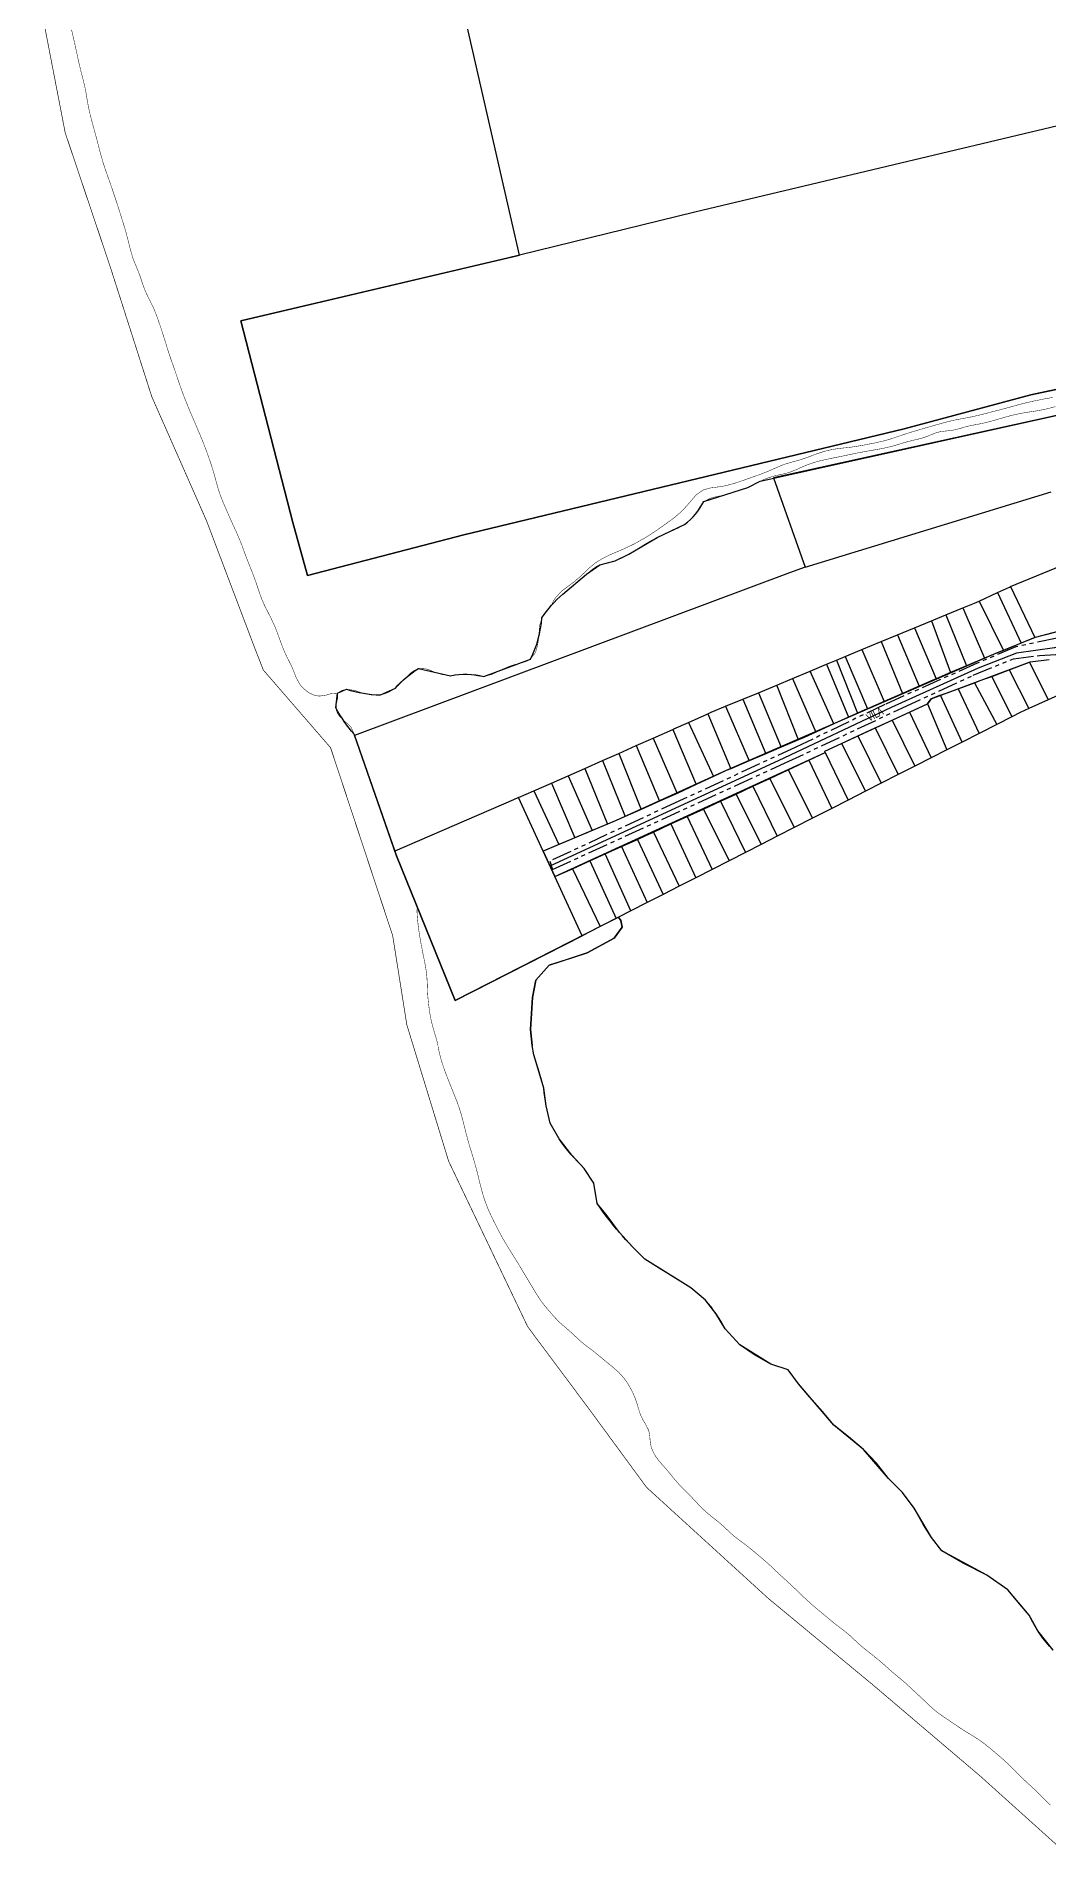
# Model space of a CAD drawing. Extents: x 199219 to 200475, y 4837288 to 4839440.
# Drawn here: x 199276 to 199655, y 4837292 to 4837972 of the extents above; entities that cross this region are included whole.
import ezdxf

# ---------------------------------------------------------------- set-up
doc = ezdxf.new("R2010")
doc.units = 0
doc.header["$LTSCALE"] = 3
doc.header["$MEASUREMENT"] = 0
doc.linetypes.add('PHANTOMX2', pattern=[5, 2.5, -0.5, 0.5, -0.5, 0.5, -0.5])
for name, color, linetype in [('CD_MALHA_LOTES', 40, 'CONTINUOUS'), ('HD-CANAIS', 7, 'CONTINUOUS'), ('HD-CURSO-PERENE', 170, 'CONTINUOUS'), ('LM-LIM-SETOR-FISCAL', 7, 'CONTINUOUS'), ('RU-QUADRAS', 210, 'CONTINUOUS'), ('SV-EIXO-RUA-N-PAV', 6, 'CONTINUOUS'), ('SV-RUA-NAO-PAV-S-GUIA-C-GUIA', 7, 'PHANTOMX2'), ('SV-TXT-RUA-PAV-S-GUIA-C-GUIA', 7, 'CONTINUOUS')]:
    doc.layers.add(name, color=color, linetype=linetype)
doc.styles.add('ARIAL', font='ARIAL.TTF')
doc.linetypes.add('Limite', pattern='A,20,-3,[130,ltypeshp.shx,S=6.35,R=0,X=0,Y=0],-3,20', length=46)

msp = doc.modelspace()

# ---------------------------------------------------------------- linework, layer by layer
at = {"layer": 'CD_MALHA_LOTES', "linetype": 'Continuous'}
for p, q in [((199456.76, 4837890.32), (199436.9, 4837977.17)), ((199661.32, 4837939.45), (199522.58, 4837906.41)), ((199522.58, 4837906.41), (199456.76, 4837890.32)), ((199456.76, 4837890.32), (199452.72, 4837889.35)), ((199452.72, 4837889.35), (199352.27, 4837865.68)), ((199352.27, 4837865.68), (199371.76, 4837790.11)), ((199648.58, 4837837.9), (199783.71, 4837866.87)), ((199751.36, 4837851.01), (199649.71, 4837828.32)), ((199601.05, 4837825.17), (199648.58, 4837837.9)), ((199435.95, 4837785.51), (199601.05, 4837825.17)), ((199649.71, 4837828.32), (199562.3, 4837809.07)), ((199562.3, 4837809.07), (199552.04, 4837806.87)), ((199552.04, 4837806.87), (199563.96, 4837773.38)), ((199563.96, 4837773.38), (199656.18, 4837801.63)), ((199371.76, 4837790.11), (199377.32, 4837770.17)), ((199377.32, 4837770.17), (199435.95, 4837785.51)), ((199640.95, 4837766.06), (199662.61, 4837774.9)), ((199558.07, 4837771.21), (199394.95, 4837710.23)), ((199563.96, 4837773.38), (199558.07, 4837771.21)), ((199629.21, 4837760.64), (199636.1, 4837763.83)), ((199636.1, 4837763.83), (199640.51, 4837765.88)), ((199636.1, 4837763.83), (199645, 4837744.86)), ((199640.51, 4837765.88), (199640.95, 4837766.06)), ((199640.95, 4837766.06), (199650.09, 4837746.96)), ((199612.2, 4837753.62), (199616.64, 4837755.43)), ((199616.64, 4837755.43), (199623.07, 4837758.04)), ((199616.64, 4837755.43), (199624.48, 4837736.32)), ((199623.07, 4837758.04), (199627.49, 4837759.84)), ((199623.07, 4837758.04), (199631.24, 4837739.16)), ((199627.49, 4837759.84), (199629.21, 4837760.64)), ((199629.21, 4837760.64), (199638.26, 4837742.09)), ((199592.42, 4837745.4), (199598.52, 4837747.93)), ((199598.52, 4837747.93), (199604.94, 4837750.6)), ((199598.52, 4837747.93), (199606.74, 4837728.77)), ((199604.94, 4837750.6), (199611.33, 4837753.26)), ((199604.94, 4837750.6), (199613.02, 4837731.49)), ((199611.33, 4837753.26), (199612.2, 4837753.62)), ((199611.33, 4837753.26), (199618.46, 4837733.79)), ((199659.25, 4837749.29), (199650.24, 4837747.02)), ((199578.9, 4837739.78), (199585.23, 4837742.41)), ((199585.23, 4837742.41), (199592.42, 4837745.4)), ((199585.23, 4837742.41), (199593.52, 4837722.99)), ((199592.42, 4837745.4), (199600.45, 4837726.02)), ((199635.13, 4837740.8), (199631.24, 4837739.16)), ((199638.26, 4837742.09), (199635.13, 4837740.8)), ((199645, 4837744.86), (199638.26, 4837742.09)), ((199650.09, 4837746.96), (199645, 4837744.86)), ((199650.24, 4837747.02), (199650.09, 4837746.96)), ((199559.16, 4837731.58), (199565.77, 4837734.32)), ((199565.77, 4837734.32), (199571.99, 4837736.91)), ((199574.75, 4837714.57), (199565.77, 4837734.32)), ((199571.99, 4837736.91), (199575.75, 4837738.47)), ((199571.99, 4837736.91), (199580.2, 4837717.06)), ((199575.75, 4837738.47), (199578.9, 4837739.78)), ((199575.75, 4837738.47), (199583.58, 4837718.6)), ((199578.9, 4837739.78), (199587.27, 4837720.27)), ((199618.46, 4837733.79), (199613.02, 4837731.49)), ((199624.48, 4837736.32), (199618.46, 4837733.79)), ((199631.24, 4837739.16), (199624.48, 4837736.32)), ((199633.9, 4837732.4), (199640.49, 4837734.87)), ((199640.49, 4837734.87), (199648.11, 4837737.72)), ((199640.49, 4837734.87), (199647.84, 4837720.32)), ((199648.11, 4837737.72), (199648.28, 4837737.78)), ((199648.11, 4837737.72), (199655.09, 4837723.61)), ((199648.28, 4837737.78), (199655.48, 4837738.73)), ((199546.41, 4837726.27), (199553.26, 4837729.12)), ((199553.26, 4837729.12), (199559.16, 4837731.58)), ((199561.5, 4837708.6), (199553.26, 4837729.12)), ((199559.16, 4837731.58), (199567.95, 4837711.47)), ((199606.74, 4837728.77), (199600.45, 4837726.02)), ((199611.82, 4837730.99), (199606.74, 4837728.77)), ((199613.02, 4837731.49), (199611.82, 4837730.99)), ((199614.74, 4837725.32), (199621.36, 4837727.76)), ((199621.36, 4837727.76), (199627.43, 4837730)), ((199621.36, 4837727.76), (199629.19, 4837711.01)), ((199627.43, 4837730), (199630.63, 4837731.18)), ((199627.43, 4837730), (199635.83, 4837714.39)), ((199630.63, 4837731.18), (199633.9, 4837732.4)), ((199633.9, 4837732.4), (199641.42, 4837717.24)), ((199528.69, 4837718.91), (199534.13, 4837721.17)), ((199534.13, 4837721.17), (199540.56, 4837723.84)), ((199534.13, 4837721.17), (199542.91, 4837700.69)), ((199540.56, 4837723.84), (199546.41, 4837726.27)), ((199540.56, 4837723.84), (199549.18, 4837703.35)), ((199546.41, 4837726.27), (199554.91, 4837705.79)), ((199587.27, 4837720.27), (199586.34, 4837719.86)), ((199593.52, 4837722.99), (199587.27, 4837720.27)), ((199600.45, 4837726.02), (199593.52, 4837722.99)), ((199603.1, 4837719.01), (199609.78, 4837722.1)), ((199611.19, 4837724.01), (199609.78, 4837722.1)), ((199609.78, 4837722.1), (199617.13, 4837704.86)), ((199614.74, 4837725.32), (199611.19, 4837724.01)), ((199622.77, 4837707.73), (199614.74, 4837725.32)), ((199647.84, 4837720.32), (199644.63, 4837718.87)), ((199655.09, 4837723.61), (199647.84, 4837720.32)), ((199661.16, 4837726.36), (199655.09, 4837723.61)), ((199514.72, 4837712.69), (199520.15, 4837715.11)), ((199520.15, 4837715.11), (199527.4, 4837718.33)), ((199520.15, 4837715.11), (199529.53, 4837694.82)), ((199527.4, 4837718.33), (199528.69, 4837718.91)), ((199527.4, 4837718.33), (199536.03, 4837697.76)), ((199574.75, 4837714.57), (199567.95, 4837711.47)), ((199580.2, 4837717.06), (199574.75, 4837714.57)), ((199583.58, 4837718.6), (199580.2, 4837717.06)), ((199586.34, 4837719.86), (199583.58, 4837718.6)), ((199590.17, 4837713.04), (199596.6, 4837716.01)), ((199596.6, 4837716.01), (199603.1, 4837719.01)), ((199596.6, 4837716.01), (199605.04, 4837698.7)), ((199603.1, 4837719.01), (199611.24, 4837701.86)), ((199635.83, 4837714.39), (199629.19, 4837711.01)), ((199641.42, 4837717.24), (199635.83, 4837714.39)), ((199644.63, 4837718.87), (199641.42, 4837717.24)), ((199394.95, 4837710.23), (199410.1, 4837666.89)), ((199500.54, 4837706.41), (199506.93, 4837709.24)), ((199506.93, 4837709.24), (199514.32, 4837712.51)), ((199506.93, 4837709.24), (199515.9, 4837688.52)), ((199514.32, 4837712.51), (199514.72, 4837712.69)), ((199514.32, 4837712.51), (199523.03, 4837691.82)), ((199561.5, 4837708.6), (199554.91, 4837705.79)), ((199563.6, 4837709.49), (199561.5, 4837708.6)), ((199567.95, 4837711.47), (199563.6, 4837709.49)), ((199571.26, 4837704.3), (199577.57, 4837707.22)), ((199577.57, 4837707.22), (199583.69, 4837710.04)), ((199577.57, 4837707.22), (199586.61, 4837689.31)), ((199583.69, 4837710.04), (199590.17, 4837713.04)), ((199583.69, 4837710.04), (199592.49, 4837692.31)), ((199590.17, 4837713.04), (199598.84, 4837695.54)), ((199622.77, 4837707.73), (199617.13, 4837704.86)), ((199629.19, 4837711.01), (199622.77, 4837707.73)), ((199481.3, 4837697.9), (199487.96, 4837700.85)), ((199487.96, 4837700.85), (199494.02, 4837703.53)), ((199487.96, 4837700.85), (199496.41, 4837679.84)), ((199494.02, 4837703.53), (199500.54, 4837706.41)), ((199494.02, 4837703.53), (199502.44, 4837682.51)), ((199500.54, 4837706.41), (199509.31, 4837685.55)), ((199542.91, 4837700.69), (199536.03, 4837697.76)), ((199549.18, 4837703.35), (199542.91, 4837700.69)), ((199554.91, 4837705.79), (199549.18, 4837703.35)), ((199557.54, 4837697.32), (199565.29, 4837700.94)), ((199565.29, 4837700.94), (199571.48, 4837703.83)), ((199565.29, 4837700.94), (199573.97, 4837682.87)), ((199571.48, 4837703.83), (199571.26, 4837704.3)), ((199571.48, 4837703.83), (199580.04, 4837685.96)), ((199611.24, 4837701.86), (199605.04, 4837698.7)), ((199617.13, 4837704.86), (199611.24, 4837701.86)), ((199468.83, 4837692.39), (199475.08, 4837695.15)), ((199475.08, 4837695.15), (199481.3, 4837697.9)), ((199475.08, 4837695.15), (199484.05, 4837674.57)), ((199481.3, 4837697.9), (199489.87, 4837677.02)), ((199529.53, 4837694.82), (199523.03, 4837691.82)), ((199534.34, 4837697.04), (199529.53, 4837694.82)), ((199536.03, 4837697.76), (199534.34, 4837697.04)), ((199544.35, 4837691.16), (199550.72, 4837694.13)), ((199550.72, 4837694.13), (199557.54, 4837697.32)), ((199550.72, 4837694.13), (199559.87, 4837675.69)), ((199557.54, 4837697.32), (199566.7, 4837679.17)), ((199598.84, 4837695.54), (199592.49, 4837692.31)), ((199605.04, 4837698.7), (199598.84, 4837695.54)), ((199456.47, 4837686.91), (199454.63, 4837686.1)), ((199456.47, 4837686.91), (199462.23, 4837689.46)), ((199465.7, 4837666.87), (199456.47, 4837686.91)), ((199462.23, 4837689.46), (199468.83, 4837692.39)), ((199462.23, 4837689.46), (199471.56, 4837669.33)), ((199468.83, 4837692.39), (199477.58, 4837671.85)), ((199513.1, 4837687.23), (199509.31, 4837685.55)), ((199515.9, 4837688.52), (199513.1, 4837687.23)), ((199523.03, 4837691.82), (199515.9, 4837688.52)), ((199532.23, 4837685.58), (199538.09, 4837688.26)), ((199538.09, 4837688.26), (199541.18, 4837689.68)), ((199538.09, 4837688.26), (199547.46, 4837669.36)), ((199541.18, 4837689.68), (199544.35, 4837691.16)), ((199544.35, 4837691.16), (199553.49, 4837672.44)), ((199586.61, 4837689.31), (199580.04, 4837685.96)), ((199592.49, 4837692.31), (199586.61, 4837689.31)), ((199454.63, 4837686.1), (199410.1, 4837666.89)), ((199496.41, 4837679.84), (199493.09, 4837678.37)), ((199502.44, 4837682.51), (199496.41, 4837679.84)), ((199509.31, 4837685.55), (199502.44, 4837682.51)), ((199513.61, 4837677.04), (199519.7, 4837679.83)), ((199519.7, 4837679.83), (199525.8, 4837682.63)), ((199519.7, 4837679.83), (199529.09, 4837660.01)), ((199525.8, 4837682.63), (199532.23, 4837685.58)), ((199525.8, 4837682.63), (199535.42, 4837663.23)), ((199532.23, 4837685.58), (199541.61, 4837666.39)), ((199573.97, 4837682.87), (199566.7, 4837679.17)), ((199580.04, 4837685.96), (199573.97, 4837682.87)), ((199484.05, 4837674.57), (199477.58, 4837671.85)), ((199489.87, 4837677.02), (199484.05, 4837674.57)), ((199493.09, 4837678.37), (199489.87, 4837677.02)), ((199501.03, 4837671.28), (199504.18, 4837672.71)), ((199504.18, 4837672.71), (199507.05, 4837674.03)), ((199507.05, 4837674.03), (199513.61, 4837677.04)), ((199507.05, 4837674.03), (199516.73, 4837653.71)), ((199513.61, 4837677.04), (199522.96, 4837656.89)), ((199559.87, 4837675.69), (199553.49, 4837672.44)), ((199566.7, 4837679.17), (199559.87, 4837675.69)), ((199410.1, 4837666.89), (199410.71, 4837665.16)), ((199471.56, 4837669.33), (199465.7, 4837666.87)), ((199470.1, 4837657.31), (199465.7, 4837666.87)), ((199477.58, 4837671.85), (199471.56, 4837669.33)), ((199483.16, 4837663.21), (199488.92, 4837665.81)), ((199488.92, 4837665.81), (199495.01, 4837668.57)), ((199498.51, 4837644.43), (199488.92, 4837665.81)), ((199495.01, 4837668.57), (199501.03, 4837671.28)), ((199495.01, 4837668.57), (199504.68, 4837647.57)), ((199501.03, 4837671.28), (199510.66, 4837650.62)), ((199541.61, 4837666.39), (199535.42, 4837663.23)), ((199547.46, 4837669.36), (199541.61, 4837666.39)), ((199553.49, 4837672.44), (199547.46, 4837669.36)), ((199410.71, 4837665.16), (199432.72, 4837610.91)), ((199470.1, 4837657.31), (199476.65, 4837660.27)), ((199476.65, 4837660.27), (199483.16, 4837663.21)), ((199476.65, 4837660.27), (199487.01, 4837638.57)), ((199483.16, 4837663.21), (199493.07, 4837641.66)), ((199529.09, 4837660.01), (199522.96, 4837656.89)), ((199535.42, 4837663.23), (199529.09, 4837660.01)), ((199480.29, 4837635.15), (199470.1, 4837657.31)), ((199516.73, 4837653.71), (199510.66, 4837650.62)), ((199522.96, 4837656.89), (199516.73, 4837653.71)), ((199504.68, 4837647.57), (199498.51, 4837644.43)), ((199510.66, 4837650.62), (199504.68, 4837647.57)), ((199487.01, 4837638.57), (199480.29, 4837635.15)), ((199493.07, 4837641.66), (199487.01, 4837638.57)), ((199493.92, 4837642.09), (199493.07, 4837641.66)), ((199498.51, 4837644.43), (199493.92, 4837642.09)), ((199493.92, 4837642.09), (199494.87, 4837640.83)), ((199494.87, 4837640.83), (199495.38, 4837638.3)), ((199432.72, 4837610.91), (199480.29, 4837635.15)), ((199492.34, 4837634.24), (199482.19, 4837628.67)), ((199495.38, 4837638.3), (199492.34, 4837634.24)), ((199474.33, 4837626.13), (199467.99, 4837624.11)), ((199482.19, 4837628.67), (199474.33, 4837626.13)), ((199462.92, 4837618.53), (199461.65, 4837611.94)), ((199467.99, 4837624.11), (199462.92, 4837618.53)), ((199461.65, 4837611.94), (199460.89, 4837600.03)), ((199460.89, 4837600.03), (199461.57, 4837593.93))]:
    msp.add_line(p, q, dxfattribs=at)
msp.add_lwpolyline([(199656.91, 4837367.26), (199651.2, 4837374.48), (199647.97, 4837380.39), (199644.3, 4837384.59), (199639.99, 4837389.87), (199632.1, 4837395.34), (199623.25, 4837399.93), (199615.2, 4837404.56), (199611.32, 4837409.45), (199608.34, 4837414.32), (199604.81, 4837420.54), (199600.44, 4837426.33), (199595.2, 4837431.65), (199590.66, 4837437.32), (199585.88, 4837442.5), (199580.17, 4837447.24), (199574.71, 4837451.62), (199570.39, 4837456.73), (199565.63, 4837462.23), (199561.4, 4837467.16), (199557.6, 4837472.34), (199551.02, 4837474.5), (199544.93, 4837478.06), (199539.41, 4837481.8), (199533.9, 4837487.78), (199530.46, 4837493.45), (199526.58, 4837498.44), (199521.11, 4837503.12), (199515.1, 4837506.83), (199509.23, 4837510.55), (199503.83, 4837513.91), (199499.16, 4837518.53), (199494.32, 4837523.89), (199489.65, 4837530.11), (199485.9, 4837534.72), (199484.72, 4837542.38), (199481.07, 4837547.91), (199476.39, 4837552.86), (199471.7, 4837558.93), (199468.37, 4837564.9), (199466.86, 4837571.3), (199465.91, 4837578.03), (199464.25, 4837584.02), (199462.19, 4837590.5), (199461.57, 4837593.93)], dxfattribs=at)
at = {"layer": 'HD-CANAIS', "const_width": 0.18}
for points in [[(199468.765527, 4837758.944992), (199469.37319, 4837760.348836), (199470.157087, 4837761.627927), (199472.023523, 4837763.76052), (199473.151808, 4837764.755297), (199475.33179, 4837766.391179), (199477.252052, 4837767.786875), (199479.533258, 4837769.733431), (199481.037459, 4837771.167629), (199482.119786, 4837772.214742), (199483.218222, 4837773.239253), (199485.193499, 4837774.865879), (199487.722161, 4837776.46399), (199489.056683, 4837777.160321), (199490.419535, 4837777.808251), (199492.806542, 4837778.859268), (199494.187507, 4837779.448634), (199496.933382, 4837780.647088), (199499.430882, 4837781.847538), (199500.759197, 4837782.545205), (199502.072657, 4837783.272487), (199503.942123, 4837784.366231), (199505.22005, 4837785.15281), (199507.076422, 4837786.353816), (199509.545604, 4837788.051043), (199510.77045, 4837788.918524), (199512.849472, 4837790.401257), (199514.066793, 4837791.291319), (199515.25917, 4837792.207568), (199517.35371, 4837794.018944), (199519.398559, 4837796.177833), (199520.380356, 4837797.318773), (199522.265048, 4837799.513099), (199523.333966, 4837800.615333), (199525.707143, 4837802.298498), (199528.56167, 4837803.064964), (199530.081715, 4837803.248155), (199532.835079, 4837803.622911), (199534.306755, 4837803.922071), (199537.071701, 4837804.654997), (199539.918072, 4837805.586), (199541.334222, 4837806.086055), (199542.749266, 4837806.592278), (199544.739559, 4837807.293888), (199546.154849, 4837807.792515), (199548.963665, 4837808.842609), (199551.161567, 4837809.776479), (199552.531655, 4837810.392907), (199553.904938, 4837810.999449), (199556.16135, 4837811.889385), (199559.030953, 4837812.755074), (199560.482041, 4837813.143087), (199561.929105, 4837813.543653), (199564.372563, 4837814.341616), (199567.177943, 4837815.405052), (199568.58538, 4837815.926958), (199570.515349, 4837816.562789), (199571.962544, 4837816.966238), (199573.424651, 4837817.308591), (199574.899221, 4837817.585868), (199576.391064, 4837817.800072), (199577.881547, 4837817.970715), (199579.374227, 4837818.125763), (199580.865203, 4837818.29196), (199582.629458, 4837818.534696), (199585.586238, 4837819.040789), (199587.06133, 4837819.319338), (199589.246171, 4837819.740337), (199590.717794, 4837820.037211), (199593.637761, 4837820.717939), (199595.2757, 4837821.18326), (199598.128853, 4837822.109294), (199599.549438, 4837822.595161), (199600.97115, 4837823.077932), (199603.155738, 4837823.782351), (199604.590955, 4837824.21879), (199607.470355, 4837825.060257), (199609.741552, 4837825.717842), (199612.62318, 4837826.551825), (199615.325397, 4837827.316195), (199616.774251, 4837827.707114), (199618.228445, 4837828.075676), (199620.005648, 4837828.481998), (199622.951447, 4837829.048911), (199624.427748, 4837829.316583), (199626.364856, 4837829.691685), (199629.288587, 4837830.360705), (199630.743578, 4837830.726804), (199632.196645, 4837831.1015), (199634.471341, 4837831.685288), (199635.924928, 4837832.055788), (199638.827711, 4837832.812203), (199640.943822, 4837833.394168), (199642.388017, 4837833.800361), (199643.833326, 4837834.202123), (199645.831113, 4837834.730183), (199648.751517, 4837835.415074), (199650.218894, 4837835.727731), (199651.689231, 4837836.02699), (199653.923999, 4837836.463899), (199656.879819, 4837836.9753)], [(199388.62845, 4837726.099738), (199389.980172, 4837727.037415), (199391.946133, 4837727.549613), (199394.817775, 4837727.161769), (199396.28482, 4837726.705379), (199397.767524, 4837726.210751), (199399.954465, 4837725.619061), (199401.455504, 4837725.377721), (199404.438118, 4837725.410542), (199406.196782, 4837725.82133), (199407.611914, 4837726.374166), (199408.957251, 4837727.086606), (199410.207747, 4837727.928437), (199411.414137, 4837728.931127), (199413.506638, 4837731.057577), (199415.515498, 4837733.205704), (199416.684496, 4837734.255648), (199418.894399, 4837735.398802), (199421.751576, 4837735.191221), (199423.245892, 4837734.684928), (199424.744156, 4837734.094026), (199426.339022, 4837733.503156), (199427.797778, 4837733.061523), (199430.709292, 4837732.638729), (199432.456533, 4837732.752067), (199433.947352, 4837732.96973), (199435.44701, 4837733.171943), (199436.950476, 4837733.238822), (199438.612828, 4837733.053965), (199440.108253, 4837732.748829), (199441.592542, 4837732.459493), (199443.475633, 4837732.339001), (199446.337555, 4837733.064829), (199447.73519, 4837733.7026), (199449.110311, 4837734.39818), (199450.529426, 4837735.099434), (199453.27066, 4837736.265642), (199454.705704, 4837736.738074), (199456.576379, 4837737.215509), (199458.088988, 4837737.595749), (199459.515679, 4837738.076414), (199460.932531, 4837738.872291), (199462.661895, 4837741.110533), (199463.214195, 4837742.539687), (199463.604018, 4837744.094522), (199463.865698, 4837745.714283), (199464.121694, 4837748.504187), (199464.242116, 4837750.052206), (199464.420513, 4837751.542408), (199465.204495, 4837754.314407), (199465.955365, 4837755.639662), (199466.858382, 4837756.838331), (199467.870777, 4837757.989311), (199469.808878, 4837760.051395), (199470.850839, 4837761.133757), (199473.011274, 4837763.184905), (199474.187841, 4837764.158224), (199475.373956, 4837765.079595), (199476.567566, 4837765.993996), (199478.819513, 4837767.837652), (199481.042024, 4837769.84634), (199483.090421, 4837771.699937), (199484.26924, 4837772.662034), (199485.507241, 4837773.512866), (199486.916492, 4837774.235659), (199489.787859, 4837775.040401), (199491.269662, 4837775.346573), (199494.073597, 4837776.204885), (199495.436938, 4837776.834997), (199496.761584, 4837777.552902), (199499.081247, 4837778.955379), (199501.613314, 4837780.560219), (199503.947217, 4837782.006894), (199505.241799, 4837782.767752), (199506.553499, 4837783.497868), (199507.884575, 4837784.189441), (199509.803096, 4837785.091152), (199512.559499, 4837786.275031), (199515.298545, 4837787.484765), (199516.644948, 4837788.150155), (199517.956156, 4837788.879626), (199519.970735, 4837790.244792), (199521.111775, 4837791.225985), (199522.141053, 4837792.330202), (199523.570344, 4837794.489626), (199524.326024, 4837795.832769), (199525.934921, 4837797.905867), (199528.533771, 4837799.220628), (199530.040581, 4837799.608377), (199531.576981, 4837799.93452), (199533.223358, 4837800.313105), (199536.101086, 4837801.093089), (199538.553431, 4837801.838771), (199539.978714, 4837802.31445), (199541.388254, 4837802.839802), (199543.745501, 4837803.896632), (199546.423726, 4837805.248503), (199548.415899, 4837806.159277), (199549.814454, 4837806.70758), (199551.238399, 4837807.186805), (199552.686031, 4837807.590767), (199554.157551, 4837807.925051), (199555.628506, 4837808.235932), (199557.925136, 4837808.828327), (199560.706288, 4837809.930765), (199562.074226, 4837810.557898), (199564.750706, 4837811.698336), (199566.163194, 4837812.208678), (199567.592644, 4837812.666306), (199569.03642, 4837813.074116), (199570.989287, 4837813.549382), (199573.926658, 4837814.160014), (199575.399007, 4837814.450196), (199577.617685, 4837814.903974), (199579.085036, 4837815.21581), (199581.853814, 4837815.802587), (199584.794797, 4837816.389187), (199587.745342, 4837816.933914), (199590.275046, 4837817.370753), (199591.755077, 4837817.62758), (199593.231071, 4837817.901267), (199596.157265, 4837818.551788), (199597.979484, 4837819.06499), (199599.412687, 4837819.508971), (199600.845787, 4837819.954951), (199602.28633, 4837820.374058), (199604.133211, 4837820.833864), (199605.596206, 4837821.169299), (199607.05288, 4837821.528077), (199608.491565, 4837821.95362), (199610.07606, 4837822.544858), (199611.473535, 4837823.11622), (199612.877703, 4837823.65024), (199614.584147, 4837824.131288), (199617.56051, 4837824.480348), (199619.055003, 4837824.643986), (199620.649808, 4837824.965895), (199622.096818, 4837825.363644), (199623.538256, 4837825.791225), (199626.165357, 4837826.44487), (199627.639108, 4837826.726159), (199629.115804, 4837826.993266), (199631.894919, 4837827.584438), (199634.791871, 4837828.366929), (199637.519427, 4837829.168871), (199638.960603, 4837829.58689), (199641.856505, 4837830.355734), (199644.789305, 4837830.982941), (199646.266811, 4837831.247129), (199648.869017, 4837831.651879), (199650.353875, 4837831.873286), (199653.306162, 4837832.393647), (199654.917432, 4837832.76673), (199657.816479, 4837833.542574)]]:
    msp.add_lwpolyline(points, dxfattribs=at)
at = {"layer": 'HD-CURSO-PERENE', "const_width": 0.18}
for points in [[(199394.840662, 4837710.689086), (199393.631506, 4837713.353872), (199392.541712, 4837714.45513), (199391.320593, 4837715.498135), (199389.513004, 4837717.159387), (199388.607056, 4837718.378005), (199388.080336, 4837719.79301), (199388.215639, 4837722.342007), (199388.621951, 4837724.092077), (199388.62845, 4837726.099738), (199386.15583, 4837725.900493), (199384.362106, 4837725.368052), (199381.800468, 4837724.996119), (199380.279057, 4837725.16973), (199377.703096, 4837726.277183), (199375.412692, 4837728.221084), (199374.455447, 4837729.40992), (199373.126041, 4837731.814332), (199372.568268, 4837733.207442), (199372.036936, 4837734.610348), (199371.081027, 4837736.777569), (199370.400776, 4837738.115187), (199369.713444, 4837739.45033), (199368.808695, 4837741.36581), (199368.225169, 4837742.747871), (199367.678198, 4837744.145645), (199366.937641, 4837746.164876), (199366.430704, 4837747.578037), (199365.913371, 4837748.986226), (199365.082735, 4837751.07267), (199363.824769, 4837753.792991), (199363.15219, 4837755.134953), (199362.468377, 4837756.472631), (199361.656358, 4837758.073762), (199361.002111, 4837759.424726), (199360.188118, 4837761.289295), (199359.178802, 4837764.112402), (199358.713145, 4837765.539931), (199357.975168, 4837767.721413), (199357.466316, 4837769.132605), (199356.523646, 4837771.599532), (199355.405178, 4837774.383248), (199354.84885, 4837775.776318), (199353.823749, 4837778.491068), (199353.314898, 4837779.902586), (199352.801525, 4837781.312142), (199352.157353, 4837782.993794), (199350.982601, 4837785.753217), (199350.362607, 4837787.11965), (199349.734122, 4837788.482445), (199348.672785, 4837790.800832), (199347.4516, 4837793.540331), (199346.850976, 4837794.915143), (199345.932781, 4837797.054308), (199345.358787, 4837798.441833), (199344.81155, 4837799.839041), (199344.076746, 4837801.921056), (199343.231394, 4837804.79773), (199342.842502, 4837806.247236), (199342.451624, 4837807.696411), (199341.794594, 4837809.955181), (199341.341356, 4837811.38515), (199340.866748, 4837812.808309), (199340.37549, 4837814.225988), (199339.601656, 4837816.386167), (199339.081842, 4837817.793465), (199338.549168, 4837819.195755), (199337.74024, 4837821.243799), (199336.586053, 4837824.012637), (199335.99425, 4837825.391066), (199335.398468, 4837826.76786), (199334.454212, 4837828.955514), (199333.864955, 4837830.334941), (199332.705111, 4837833.101626), (199331.728866, 4837835.506807), (199331.179323, 4837836.902764), (199330.642398, 4837838.303561), (199330.119612, 4837839.709574), (199329.198182, 4837842.311934), (199328.236853, 4837845.153736), (199327.757531, 4837846.575196), (199326.991, 4837848.800399), (199326.496144, 4837850.21656), (199326.004238, 4837851.633635), (199325.335558, 4837853.616727), (199324.428873, 4837856.47619), (199323.987743, 4837857.909972), (199323.545973, 4837859.34358), (199322.824116, 4837861.626091), (199321.873835, 4837864.471576), (199321.376294, 4837865.886936), (199320.591202, 4837868.012862), (199320.038981, 4837869.408167), (199319.449641, 4837870.787866), (199318.2785, 4837873.208022), (199317.590141, 4837874.543182), (199316.429079, 4837876.989195), (199315.404883, 4837879.804318), (199314.941292, 4837881.233205), (199314.462319, 4837882.657095), (199313.708428, 4837884.621276), (199313.127408, 4837886.005643), (199312.548259, 4837887.38972), (199311.894514, 4837889.092347), (199311.02207, 4837891.960456), (199310.647704, 4837893.415302), (199310.087552, 4837895.674423), (199309.719656, 4837897.12869), (199309.127743, 4837899.336215), (199308.272078, 4837902.2108), (199307.821855, 4837903.642052), (199307.366313, 4837905.071789), (199306.861552, 4837906.658911), (199306.407116, 4837908.088555), (199305.488833, 4837910.944265), (199304.713376, 4837913.285481), (199303.741929, 4837916.1236), (199303.246666, 4837917.539705), (199302.295031, 4837920.222835), (199301.795762, 4837921.637996), (199301.308092, 4837923.056749), (199300.500308, 4837925.575531), (199299.689818, 4837928.463113), (199299.31138, 4837929.91498), (199298.938323, 4837931.368423), (199298.296075, 4837933.820567), (199297.510352, 4837936.715449), (199297.113813, 4837938.162133), (199296.400473, 4837940.79255), (199296.021557, 4837942.244765), (199295.662235, 4837943.701514), (199295.081246, 4837946.383528), (199294.814921, 4837947.859803), (199294.569739, 4837949.340317), (199294.325175, 4837950.82078), (199293.905981, 4837953.073453), (199293.214905, 4837955.991257), (199292.834542, 4837957.442925), (199292.453407, 4837958.894627), (199291.89872, 4837961.143326), (199291.564562, 4837962.605645), (199291.243115, 4837964.070815), (199290.928129, 4837965.537432), (199290.434346, 4837967.831406), (199290.113576, 4837969.296722), (199289.455655, 4837972.223687), (199288.844461, 4837974.833168)], [(199426.246552, 4837593.93), (199425.928221, 4837595.395985), (199425.497578, 4837596.996249), (199425.068375, 4837598.433928), (199424.63164, 4837599.869775), (199424.216438, 4837601.311269), (199423.762159, 4837603.148429), (199423.460034, 4837604.618113), (199423.200767, 4837606.096964), (199422.976678, 4837607.582023), (199422.732849, 4837609.470162), (199422.572658, 4837610.961938), (199422.444096, 4837612.456431), (199422.350258, 4837613.953771), (199422.286522, 4837615.567517), (199422.238941, 4837617.068078), (199422.081057, 4837619.889018), (199421.69762, 4837622.860063), (199421.43802, 4837624.338525), (199421.152016, 4837625.813997), (199420.853746, 4837627.287771), (199420.538957, 4837628.84511), (199420.247138, 4837630.318561), (199419.964382, 4837631.792743), (199419.693879, 4837633.26819), (199419.202401, 4837636.225012), (199418.816041, 4837639.044006), (199418.518451, 4837642.027131), (199418.419472, 4837643.525847), (199418.357959, 4837645.030043)], [(199655.846307, 4837309.163641), (199654.796415, 4837310.234981), (199653.750398, 4837311.310351), (199652.178519, 4837312.897893), (199651.107381, 4837313.94812), (199650.022623, 4837314.984241), (199648.376547, 4837316.50569), (199647.267541, 4837317.516036), (199645.152058, 4837319.496397), (199644.087692, 4837320.553399), (199643.037557, 4837321.625201), (199641.98912, 4837322.698522), (199640.484582, 4837324.193583), (199638.276307, 4837326.220931), (199637.144499, 4837327.205645), (199636.002331, 4837328.180048), (199633.946369, 4837329.918964), (199632.791634, 4837330.879787), (199631.622531, 4837331.820734), (199629.441735, 4837333.441216), (199626.925236, 4837335.070152), (199625.642531, 4837335.849921), (199624.358719, 4837336.62832), (199622.050132, 4837338.09314), (199619.566291, 4837339.773283), (199618.329835, 4837340.62329), (199617.08901, 4837341.469042), (199615.796953, 4837342.337247), (199614.558398, 4837343.186518), (199612.704471, 4837344.578659), (199610.472495, 4837346.579436), (199609.391353, 4837347.622611), (199607.794098, 4837349.140568), (199605.592593, 4837351.177585), (199603.661871, 4837352.983722), (199602.5665, 4837354.009092), (199600.863061, 4837355.54079), (199598.554325, 4837357.456225), (199597.395398, 4837358.408869), (199595.706078, 4837359.868784), (199594.590932, 4837360.872288), (199593.475949, 4837361.875895), (199591.628534, 4837363.472228), (199589.297676, 4837365.361443), (199587.436358, 4837366.819874), (199586.259587, 4837367.751152), (199584.177887, 4837369.505448), (199583.077069, 4837370.524832), (199581.991464, 4837371.5616), (199580.896034, 4837372.586407), (199578.957754, 4837374.220003), (199577.765524, 4837375.130645), (199576.563727, 4837376.030463), (199574.403974, 4837377.726999), (199572.106106, 4837379.655812), (199570.194247, 4837381.240915), (199569.031808, 4837382.189344), (199566.866037, 4837383.999773), (199564.637423, 4837386.007476), (199563.546549, 4837387.037754), (199561.681104, 4837388.839075), (199560.60433, 4837389.883574), (199558.51341, 4837391.871514), (199556.294986, 4837393.890769), (199555.183735, 4837394.898482), (199553.147457, 4837396.80742), (199552.065365, 4837397.84667), (199550.203976, 4837399.591021), (199547.939251, 4837401.557381), (199546.788357, 4837402.520112), (199544.646047, 4837404.315356), (199543.493595, 4837405.275609), (199541.643987, 4837406.746124), (199540.437399, 4837407.639655), (199539.222496, 4837408.52248), (199536.949783, 4837410.292663), (199534.752604, 4837412.333741), (199533.670405, 4837413.374387), (199531.726878, 4837415.083064), (199529.375962, 4837416.947989), (199527.231864, 4837418.717636), (199526.115087, 4837419.720388), (199525.029129, 4837420.756024), (199523.235958, 4837422.605745), (199522.216484, 4837423.706176), (199521.192548, 4837424.802396), (199519.431226, 4837426.580498), (199518.355786, 4837427.627434), (199516.761366, 4837429.25148), (199514.807704, 4837431.526256), (199513.86574, 4837432.695637), (199512.922093, 4837433.863232), (199511.894788, 4837435.08467), (199509.897883, 4837437.318753), (199508.932123, 4837438.468944), (199507.709488, 4837440.194448), (199506.972795, 4837441.521005), (199506.388827, 4837442.915647), (199505.990811, 4837444.370374), (199505.77242, 4837446.132146), (199505.65899, 4837447.644366), (199505.293699, 4837449.636797), (199503.932734, 4837452.28284), (199503.129539, 4837453.575932), (199502.200115, 4837455.50014), (199501.282877, 4837458.358818), (199500.863879, 4837459.804186), (199500.117346, 4837461.954019), (199499.527485, 4837463.33368), (199498.868809, 4837464.684357), (199497.646415, 4837466.857833), (199496.826381, 4837468.121156), (199495.936354, 4837469.330883), (199493.951169, 4837471.514), (199491.695575, 4837473.494569), (199490.528204, 4837474.445873), (199488.735785, 4837475.917664), (199487.583028, 4837476.878413), (199485.264853, 4837478.778678), (199482.975972, 4837480.533564), (199481.774359, 4837481.433664), (199479.968278, 4837482.880012), (199477.770279, 4837484.919492), (199476.683686, 4837485.955269), (199474.968346, 4837487.472023), (199473.817557, 4837488.436167), (199471.935975, 4837490.085944), (199469.85106, 4837492.238697), (199468.857976, 4837493.366325), (199467.238044, 4837495.256704), (199466.27972, 4837496.412357), (199464.778168, 4837498.378453), (199463.138573, 4837500.888441), (199462.363467, 4837502.174788), (199461.135459, 4837504.23081), (199459.588579, 4837506.800535), (199458.4113, 4837508.761683), (199457.639525, 4837510.047967), (199456.864426, 4837511.332327), (199455.509017, 4837513.543001), (199453.923586, 4837516.089752), (199452.452219, 4837518.466534), (199451.675112, 4837519.749848), (199450.424306, 4837521.901542), (199448.998521, 4837524.54065), (199448.30955, 4837525.873421), (199447.119438, 4837528.219659), (199446.455238, 4837529.564762), (199445.41521, 4837531.797906), (199444.826377, 4837533.178281), (199444.276707, 4837534.574926), (199443.769, 4837535.986935), (199443.091881, 4837538.125295), (199442.306816, 4837541.020836), (199441.943676, 4837542.477275), (199441.28848, 4837545.147947), (199440.923472, 4837546.603251), (199440.15428, 4837549.502481), (199439.447503, 4837551.920419), (199439.005463, 4837553.354007), (199438.559864, 4837554.786593), (199438.121032, 4837556.221027), (199437.359813, 4837558.886088), (199436.607782, 4837561.790093), (199436.244818, 4837563.246224), (199435.754274, 4837565.208526), (199435.377836, 4837566.661546), (199434.980258, 4837568.108099), (199434.377684, 4837570.092651), (199433.377078, 4837572.919572), (199432.834862, 4837574.318943), (199432.277404, 4837575.71275), (199431.399992, 4837577.879698), (199430.284589, 4837580.664162), (199429.401329, 4837582.942325), (199428.877128, 4837584.348854), (199428.373632, 4837585.763012), (199427.897618, 4837587.186058), (199427.282043, 4837589.224975), (199426.569792, 4837592.137736), (199426.296427, 4837593.615178)]]:
    msp.add_lwpolyline(points, dxfattribs=at)
at = {"layer": 'LM-LIM-SETOR-FISCAL', "linetype": 'Limite', "ltscale": 0.1, "const_width": 0.25}
msp.add_lwpolyline([(199660.133199, 4837292.566196), (199629.717717, 4837319.944992), (199589.199923, 4837354.378936), (199550.213859, 4837386.583284), (199504.45958, 4837428.321076), (199483.303053, 4837457.154127), (199459.898937, 4837488.539173), (199430.242719, 4837550.598689), (199414.55782, 4837601.778531), (199409.270021, 4837635.156919), (199385.973332, 4837705.6521), (199360.761395, 4837734.748098), (199357.215937, 4837743.843973), (199339.447142, 4837790.754804), (199318.929275, 4837837.249281), (199303.392408, 4837885.820103), (199286.453917, 4837936.247056), (199275.733479, 4837991.771808)], dxfattribs=at)
at = {"layer": 'RU-QUADRAS', "color": 6, "linetype": 'Continuous'}
msp.add_lwpolyline([(199352.27, 4837865.68), (199456.76, 4837890.32), (199436.9, 4837977.17), (199452.01, 4837980.94), (199448.99, 4837989.25), (199436.14, 4837986.23), (199391.53, 4838182.41), (199469.5, 4838202.82), (199475.95, 4838182.19), (199643.68, 4838225.5), (199749.51, 4837963.92), (199768.52, 4837911.46), (199765.64, 4837910.46), (199777.93, 4837883.62), (199783.71, 4837866.87), (199648.58, 4837837.9), (199601.05, 4837825.17), (199435.95, 4837785.51), (199377.32, 4837770.17), (199371.76, 4837790.11)], close=True, dxfattribs=at)
msp.add_lwpolyline([(199656.91, 4837367.26, -0.0846845122), (199647.97, 4837380.39), (199639.99, 4837389.87), (199632.1, 4837395.34), (199615.2, 4837404.56), (199611.32, 4837409.45), (199604.81, 4837420.54), (199600.44, 4837426.33), (199595.2, 4837431.65), (199585.88, 4837442.5), (199574.71, 4837451.62), (199561.4, 4837467.16), (199557.6, 4837472.34), (199551.02, 4837474.5), (199539.41, 4837481.8), (199533.9, 4837487.78, 0.0578501977), (199526.58, 4837498.44), (199521.11, 4837503.12), (199503.83, 4837513.91, -0.0502605275), (199485.9, 4837534.72), (199484.72, 4837542.38), (199481.07, 4837547.91, -0.0498043218), (199471.7, 4837558.93), (199468.37, 4837564.9, -0.0457657825), (199465.91, 4837578.03), (199462.19, 4837590.5), (199461.57, 4837593.93), (199460.89, 4837600.03), (199461.65, 4837611.94), (199462.92, 4837618.53), (199467.99, 4837624.11), (199482.19, 4837628.67), (199492.34, 4837634.24), (199495.38, 4837638.3), (199494.87, 4837640.83), (199493.92, 4837642.09), (199432.72, 4837610.91), (199410.71, 4837665.16), (199394.84, 4837710.69, -0.0648289684), (199388, 4837720.57), (199388.63, 4837726.1), (199391.95, 4837727.55, 0.0741187347), (199404.74, 4837725.46), (199410.28, 4837727.98, -0.0669643818), (199418.89, 4837735.4), (199430.98, 4837732.64, -0.1179277488), (199443.48, 4837732.34), (199460.93, 4837738.87, 0.1010141803), (199465.23, 4837754.37, -0.063247824), (199473.04, 4837763.21), (199481.95, 4837770.68), (199486.92, 4837774.24), (199492.66, 4837775.7), (199497.8, 4837778.17), (199508.44, 4837784.46), (199518.75, 4837789.37, 0.1132409249), (199525.93, 4837797.91), (199542.39, 4837803.26), (199547.04, 4837805.55), (199787.1, 4837858.77)], format="xyb", dxfattribs=at)
msp.add_lwpolyline([(199674.99, 4837753.25), (199650.24, 4837747.02), (199635.13, 4837740.8), (199534.34, 4837697.04), (199493.09, 4837678.37), (199465.7, 4837666.87), (199470.1, 4837657.31), (199571.48, 4837703.83), (199571.26, 4837704.3), (199609.78, 4837722.1), (199611.19, 4837724.01), (199648.28, 4837737.78), (199655.45, 4837738.72)], dxfattribs=at)
at = {"layer": 'SV-EIXO-RUA-N-PAV'}
msp.add_lwpolyline([(199679.42779, 4837751.831116), (199675.50371, 4837748.97724), (199666.228611, 4837745.588261), (199657.488613, 4837743.091119), (199643.21923, 4837741.129079), (199628.860663, 4837735.510509), (199596.21945, 4837720.706024), (199553.768035, 4837700.728888), (199468.419287, 4837661.398901)], dxfattribs=at)
at = {"layer": 'SV-RUA-NAO-PAV-S-GUIA-C-GUIA'}
for points in [[(199676.507492, 4837752.461097), (199674.787964, 4837750.386749), (199673.084807, 4837749.789056), (199643.00365, 4837743.486384), (199628.389419, 4837737.298), (199593.819397, 4837721.861756), (199560.47302, 4837705.81828), (199516.811446, 4837685.717301), (199468.182581, 4837663.090512), (199469.218942, 4837659.98782)], [(199469.218942, 4837659.98782), (199556.479794, 4837699.917198), (199600.393047, 4837720.60757), (199626.987574, 4837732.830148), (199642.07731, 4837739.021681), (199651.81498, 4837740.251119), (199657.957835, 4837740.544256), (199666.111716, 4837743.273934), (199678.662669, 4837748.677627)]]:
    msp.add_lwpolyline(points, dxfattribs=at)

# ---------------------------------------------------------------- texts
at = {"layer": 'SV-TXT-RUA-PAV-S-GUIA-C-GUIA', "style": 'ARIAL', "width": 0.7}
msp.add_text('VILA', height=3, rotation=27, dxfattribs=at).set_placement((199587.921689, 4837715.393018))

doc.saveas('drawing.dxf')
